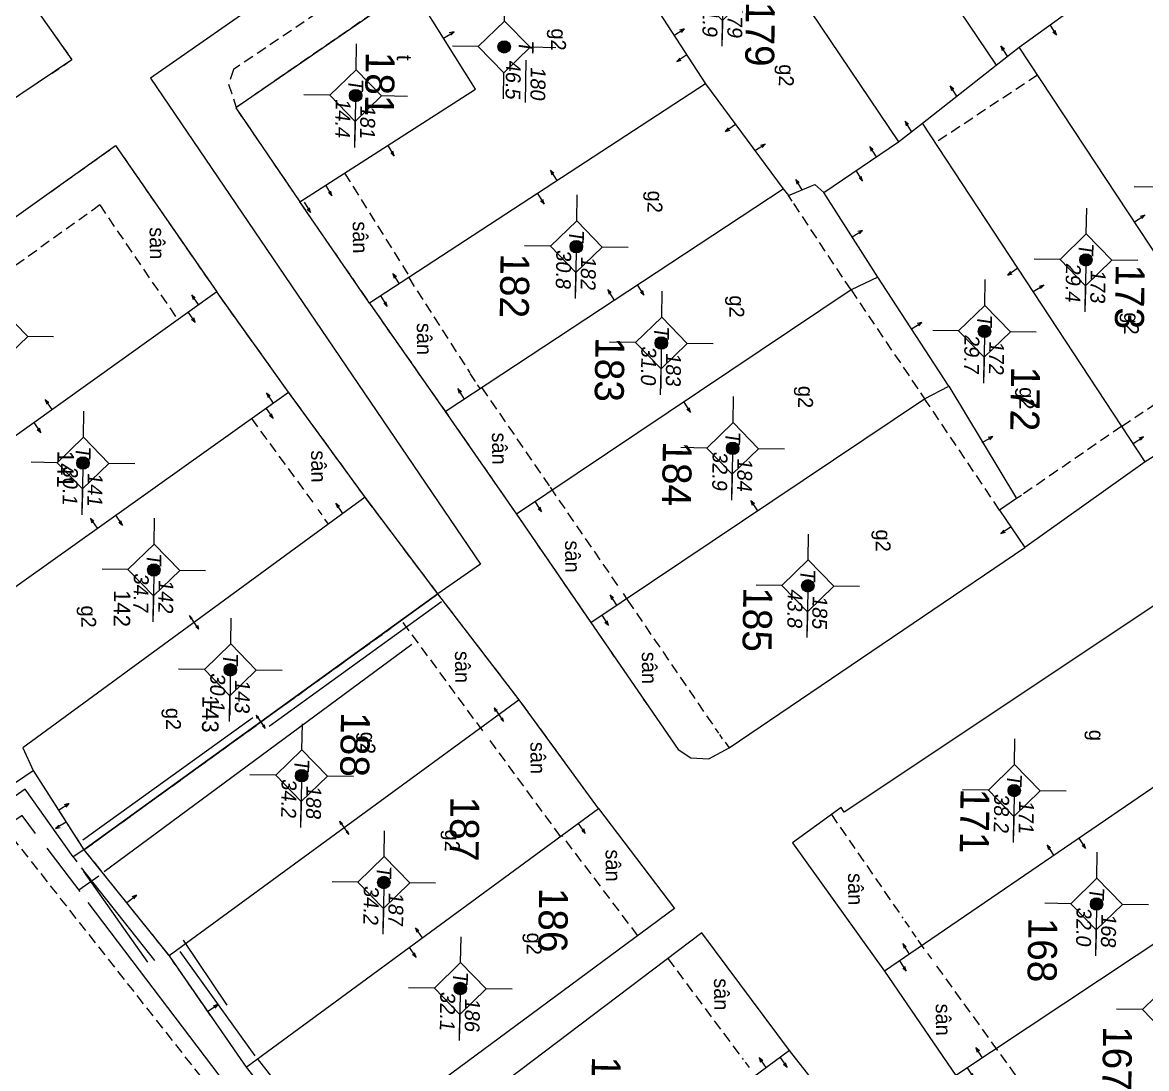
# Model space of a CAD drawing. Extents: x 601689 to 602595, y 1189742 to 1190763.
# Drawn here: x 601947.87 to 601975, y 1190563.1 to 1190588.34 of the extents above; entities that cross this region are included whole.
import ezdxf
from ezdxf.enums import TextEntityAlignment as Align

# ---------------------------------------------------------------- set-up
doc = ezdxf.new("R2010")
doc.units = 0
doc.header["$MEASUREMENT"] = 0
doc.linetypes.add('HIDDEN', pattern=[0.375, 0.25, -0.125])
for name, color, linetype in [('10', 250, 'Continuous'), ('11', 7, 'Continuous'), ('13', 7, 'Continuous'), ('14', 7, 'Continuous'), ('15', 7, 'Continuous'), ('16', 7, 'Continuous'), ('22', 7, 'Continuous'), ('53', 7, 'Continuous'), ('57', 7, 'Continuous')]:
    doc.layers.add(name, color=color, linetype=linetype)
doc.layers.get('0').off()
doc.styles.add('TXT', font='vnshx.shx')

# ---------------------------------------------------------------- blocks, each defined once
blk = doc.blocks.new('NH3R')
at = {"layer": '16', "color": 7, "linetype": 'Continuous', "lineweight": 0}
for p, q in [((0, 0), (0.297, -0.005)), ((0.297, -0.005), (0.186, 0.031)), ((0.297, -0.005), (0.189, -0.033))]:
    blk.add_line(p, q, dxfattribs=at)
blk = doc.blocks.new('NH3')
at = {"layer": '16', "color": 7, "linetype": 'Continuous', "lineweight": 0}
for p, q in [((-0.199, -0.002), (-0.113, 0.021)), ((0.197, -0.012), (0.107, 0.015)), ((-0.199, -0.002), (0.197, -0.012)), ((-0.199, -0.002), (-0.116, -0.035)), ((0.197, -0.012), (0.104, -0.027))]:
    blk.add_line(p, q, dxfattribs=at)
blk = doc.blocks.new('*M2592259225922592')
at = {"layer": '13', "color": 3, "linetype": 'Continuous', "lineweight": 0}
blk.add_line((602275.487, 1189634.454), (602276.507, 1189634.454), dxfattribs=at)
at = {"layer": '13', "color": 3, "linetype": 'Continuous', "lineweight": 0, "style": 'TXT', "oblique": 7.6055}
for s, p in [('168', (602275.637, 1189634.754)), ('32.0', (602275.487, 1189634.154))]:
    blk.add_text(s, height=0.36, dxfattribs=at).set_placement(p, align=Align.MIDDLE_LEFT)
blk.add_text('T', height=0.36, dxfattribs=at).set_placement((602275.29, 1189634.454), align=Align.MIDDLE_RIGHT)
blk = doc.blocks.new('*M2593259325932593')
at = {"layer": '13', "color": 3, "linetype": 'Continuous', "lineweight": 0}
blk.add_line((602259.952, 1189633.971), (602260.972, 1189633.971), dxfattribs=at)
at = {"layer": '13', "color": 3, "linetype": 'Continuous', "lineweight": 0, "style": 'TXT', "oblique": 7.6055}
for s, p in [('173', (602260.102, 1189634.271)), ('29.4', (602259.952, 1189633.671))]:
    blk.add_text(s, height=0.36, dxfattribs=at).set_placement(p, align=Align.MIDDLE_LEFT)
blk.add_text('T', height=0.36, dxfattribs=at).set_placement((602259.755, 1189633.971), align=Align.MIDDLE_RIGHT)
blk = doc.blocks.new('*M2596259625962596')
at = {"layer": '13', "color": 3, "linetype": 'Continuous', "lineweight": 0}
blk.add_line((602272.778, 1189632.427), (602273.798, 1189632.427), dxfattribs=at)
at = {"layer": '13', "color": 3, "linetype": 'Continuous', "lineweight": 0, "style": 'TXT', "oblique": 7.6055}
for s, p in [('171', (602272.928, 1189632.727)), ('38.2', (602272.778, 1189632.127))]:
    blk.add_text(s, height=0.36, dxfattribs=at).set_placement(p, align=Align.MIDDLE_LEFT)
blk.add_text('T', height=0.36, dxfattribs=at).set_placement((602272.581, 1189632.427), align=Align.MIDDLE_RIGHT)
blk = doc.blocks.new('*M2598259825982598')
at = {"layer": '13', "color": 3, "linetype": 'Continuous', "lineweight": 0}
blk.add_line((602261.711, 1189631.548), (602262.731, 1189631.548), dxfattribs=at)
at = {"layer": '13', "color": 3, "linetype": 'Continuous', "lineweight": 0, "style": 'TXT', "oblique": 7.6055}
for s, p in [('172', (602261.861, 1189631.848)), ('29.7', (602261.711, 1189631.248))]:
    blk.add_text(s, height=0.36, dxfattribs=at).set_placement(p, align=Align.MIDDLE_LEFT)
blk.add_text('T', height=0.36, dxfattribs=at).set_placement((602261.514, 1189631.548), align=Align.MIDDLE_RIGHT)
blk = doc.blocks.new('*M2602260226022602')
at = {"layer": '13', "color": 3, "linetype": 'Continuous', "lineweight": 0}
blk.add_line((602267.912, 1189627.373), (602268.932, 1189627.373), dxfattribs=at)
at = {"layer": '13', "color": 3, "linetype": 'Continuous', "lineweight": 0, "style": 'TXT', "oblique": 7.6055}
for s, p in [('185', (602268.062, 1189627.673)), ('43.8', (602267.912, 1189627.073))]:
    blk.add_text(s, height=0.36, dxfattribs=at).set_placement(p, align=Align.MIDDLE_LEFT)
blk.add_text('T', height=0.36, dxfattribs=at).set_placement((602267.715, 1189627.373), align=Align.MIDDLE_RIGHT)
blk = doc.blocks.new('*M2604260426042604')
at = {"layer": '13', "color": 3, "linetype": 'Continuous', "lineweight": 0}
blk.add_line((602264.622, 1189625.511), (602265.642, 1189625.511), dxfattribs=at)
at = {"layer": '13', "color": 3, "linetype": 'Continuous', "lineweight": 0, "style": 'TXT', "oblique": 7.6055}
for s, p in [('184', (602264.772, 1189625.811)), ('32.9', (602264.622, 1189625.211))]:
    blk.add_text(s, height=0.36, dxfattribs=at).set_placement(p, align=Align.MIDDLE_LEFT)
blk.add_text('T', height=0.36, dxfattribs=at).set_placement((602264.425, 1189625.511), align=Align.MIDDLE_RIGHT)
blk = doc.blocks.new('*M2605260526052605')
at = {"layer": '13', "color": 3, "linetype": 'Continuous', "lineweight": 0}
blk.add_line((602253.677, 1189625.117), (602254.697, 1189625.117), dxfattribs=at)
at = {"layer": '13', "color": 3, "linetype": 'Continuous', "lineweight": 0, "style": 'TXT', "oblique": 7.6055}
for s, p in [('179', (602253.827, 1189625.417)), ('31.9', (602253.677, 1189624.817))]:
    blk.add_text(s, height=0.36, dxfattribs=at).set_placement(p, align=Align.MIDDLE_LEFT)
blk.add_text('T', height=0.36, dxfattribs=at).set_placement((602253.48, 1189625.117), align=Align.MIDDLE_RIGHT)
blk = doc.blocks.new('*M2606260626062606')
at = {"layer": '13', "color": 3, "linetype": 'Continuous', "lineweight": 0}
blk.add_line((602262.106, 1189623.754), (602263.126, 1189623.754), dxfattribs=at)
at = {"layer": '13', "color": 3, "linetype": 'Continuous', "lineweight": 0, "style": 'TXT', "oblique": 7.6055}
for s, p in [('183', (602262.256, 1189624.054)), ('31.0', (602262.106, 1189623.454))]:
    blk.add_text(s, height=0.36, dxfattribs=at).set_placement(p, align=Align.MIDDLE_LEFT)
blk.add_text('T', height=0.36, dxfattribs=at).set_placement((602261.909, 1189623.754), align=Align.MIDDLE_RIGHT)
blk = doc.blocks.new('*M2608260826082608')
at = {"layer": '13', "color": 3, "linetype": 'Continuous', "lineweight": 0}
blk.add_line((602259.811, 1189621.667), (602260.831, 1189621.667), dxfattribs=at)
at = {"layer": '13', "color": 3, "linetype": 'Continuous', "lineweight": 0, "style": 'TXT', "oblique": 7.6055}
for s, p in [('182', (602259.961, 1189621.967)), ('30.8', (602259.811, 1189621.367))]:
    blk.add_text(s, height=0.36, dxfattribs=at).set_placement(p, align=Align.MIDDLE_LEFT)
blk.add_text('T', height=0.36, dxfattribs=at).set_placement((602259.614, 1189621.667), align=Align.MIDDLE_RIGHT)
blk = doc.blocks.new('*M2610261026102610')
at = {"layer": '13', "color": 3, "linetype": 'Continuous', "lineweight": 0}
blk.add_line((602255.019, 1189619.855), (602256.039, 1189619.855), dxfattribs=at)
at = {"layer": '13', "color": 3, "linetype": 'Continuous', "lineweight": 0, "style": 'TXT', "oblique": 7.6055}
for s, p in [('180', (602255.169, 1189620.155)), ('46.5', (602255.019, 1189619.555))]:
    blk.add_text(s, height=0.36, dxfattribs=at).set_placement(p, align=Align.MIDDLE_LEFT)
blk.add_text('T', height=0.36, dxfattribs=at).set_placement((602254.822, 1189619.855), align=Align.MIDDLE_RIGHT)
blk = doc.blocks.new('*M2611261126112611')
at = {"layer": '13', "color": 3, "linetype": 'Continuous', "lineweight": 0}
blk.add_line((602277.747, 1189619.127), (602278.767, 1189619.127), dxfattribs=at)
at = {"layer": '13', "color": 3, "linetype": 'Continuous', "lineweight": 0, "style": 'TXT', "oblique": 7.6055}
for s, p in [('186', (602277.897, 1189619.427)), ('32.1', (602277.747, 1189618.827))]:
    blk.add_text(s, height=0.36, dxfattribs=at).set_placement(p, align=Align.MIDDLE_LEFT)
blk.add_text('T', height=0.36, dxfattribs=at).set_placement((602277.55, 1189619.127), align=Align.MIDDLE_RIGHT)
blk = doc.blocks.new('*M2612261226122612')
at = {"layer": '13', "color": 3, "linetype": 'Continuous', "lineweight": 0}
blk.add_line((602275.217, 1189617.245), (602276.237, 1189617.245), dxfattribs=at)
at = {"layer": '13', "color": 3, "linetype": 'Continuous', "lineweight": 0, "style": 'TXT', "oblique": 7.6055}
for s, p in [('187', (602275.367, 1189617.545)), ('34.2', (602275.217, 1189616.945))]:
    blk.add_text(s, height=0.36, dxfattribs=at).set_placement(p, align=Align.MIDDLE_LEFT)
blk.add_text('T', height=0.36, dxfattribs=at).set_placement((602275.02, 1189617.245), align=Align.MIDDLE_RIGHT)
blk = doc.blocks.new('*M2613261326132613')
at = {"layer": '13', "color": 3, "linetype": 'Continuous', "lineweight": 0}
blk.add_line((602256.244, 1189616.289), (602257.264, 1189616.289), dxfattribs=at)
at = {"layer": '13', "color": 3, "linetype": 'Continuous', "lineweight": 0, "style": 'TXT', "oblique": 7.6055}
for s, p in [('181', (602256.394, 1189616.589)), ('14.4', (602256.244, 1189615.989))]:
    blk.add_text(s, height=0.36, dxfattribs=at).set_placement(p, align=Align.MIDDLE_LEFT)
blk.add_text('T', height=0.36, dxfattribs=at).set_placement((602256.047, 1189616.289), align=Align.MIDDLE_RIGHT)
blk = doc.blocks.new('*M2614261426142614')
at = {"layer": '13', "color": 3, "linetype": 'Continuous', "lineweight": 0}
blk.add_line((602272.669, 1189615.223), (602273.689, 1189615.223), dxfattribs=at)
at = {"layer": '13', "color": 3, "linetype": 'Continuous', "lineweight": 0, "style": 'TXT', "oblique": 7.6055}
for s, p in [('188', (602272.819, 1189615.523)), ('34.2', (602272.669, 1189614.923))]:
    blk.add_text(s, height=0.36, dxfattribs=at).set_placement(p, align=Align.MIDDLE_LEFT)
blk.add_text('T', height=0.36, dxfattribs=at).set_placement((602272.472, 1189615.223), align=Align.MIDDLE_RIGHT)
blk = doc.blocks.new('CENTRD')
at = {"layer": '11', "linetype": 'Continuous', "lineweight": 0}
h = blk.add_hatch(color=2, dxfattribs=at)
edge = h.paths.add_edge_path()
edge.add_arc((0, 0), 0.15, 0, 360)
at = {"layer": '11', "color": 2, "linetype": 'Continuous', "lineweight": 0}
for p, q in [((0, 1.25), (0, 0.625)), ((0, 0.625), (-0.625, 0)), ((0.625, 0), (0, 0.625)), ((-0.625, 0), (-1.25, 0)), ((-0.625, 0), (0, -0.625)), ((0, -0.625), (0.625, 0)), ((1.25, 0), (0.625, 0)), ((0, -0.625), (0, -1.25))]:
    blk.add_line(p, q, dxfattribs=at)
blk.add_circle((0, 0), 0.15, dxfattribs=at)
blk = doc.blocks.new('B')
at = {"color": 7, "linetype": 'Continuous', "lineweight": 0}
for p, q in [((0.8, 2.62), (0.801, 5.6)), ((0.62, 2.441), (0.96, 2.78)), ((0.62, -0.969), (0.96, -0.63)), ((0.8, -4.05), (0.8, -0.81))]:
    blk.add_line(p, q, dxfattribs=at)
for points in [[(0.801, 5.6), (0.53, 5.331), (0.8, 10.21), (1.04, 4.83), (0.801, 5.6)], [(0.8, -4.05), (0.531, -4.309), (0.53, -9.429)], [(0.8, -4.05), (1.04, -4.569), (1.04, -10.289)], [(0.53, -7.289), (0.8, -6.95), (1.04, -8.139)]]:
    blk.add_lwpolyline(points, dxfattribs=at)
for points in [[(0.801, 5.6), (0.8, 10.21), (1.04, 4.83)], [(0.8, -4.05), (0.8, -6.95), (1.04, -4.569), (1.04, -8.139)]]:
    blk.add_solid(points, dxfattribs=at)
at = {"color": 7, "linetype": 'Continuous', "lineweight": 0, "style": 'TXT'}
blk.add_text('B', height=1.815, rotation=360, dxfattribs=at).set_placement((0, 0))
blk = doc.blocks.new('*M2760276027602760')
at = {"layer": '13', "color": 3, "linetype": 'Continuous', "lineweight": 0}
blk.add_line((602270.141, 1189613.466), (602271.161, 1189613.466), dxfattribs=at)
at = {"layer": '13', "color": 3, "linetype": 'Continuous', "lineweight": 0, "style": 'TXT', "oblique": 7.6055}
for s, p in [('143', (602270.291, 1189613.766)), ('30.1', (602270.141, 1189613.166))]:
    blk.add_text(s, height=0.36, dxfattribs=at).set_placement(p, align=Align.MIDDLE_LEFT)
blk.add_text('T', height=0.36, dxfattribs=at).set_placement((602269.944, 1189613.466), align=Align.MIDDLE_RIGHT)
blk = doc.blocks.new('*M2769276927692769')
at = {"layer": '13', "color": 3, "linetype": 'Continuous', "lineweight": 0}
blk.add_line((602267.758, 1189611.584), (602268.778, 1189611.584), dxfattribs=at)
at = {"layer": '13', "color": 3, "linetype": 'Continuous', "lineweight": 0, "style": 'TXT', "oblique": 7.6055}
for s, p in [('142', (602267.908, 1189611.884)), ('34.7', (602267.758, 1189611.284))]:
    blk.add_text(s, height=0.36, dxfattribs=at).set_placement(p, align=Align.MIDDLE_LEFT)
blk.add_text('T', height=0.36, dxfattribs=at).set_placement((602267.561, 1189611.584), align=Align.MIDDLE_RIGHT)
blk = doc.blocks.new('*M2776277627762776')
at = {"layer": '13', "color": 3, "linetype": 'Continuous', "lineweight": 0}
blk.add_line((602265.204, 1189609.837), (602266.224, 1189609.837), dxfattribs=at)
at = {"layer": '13', "color": 3, "linetype": 'Continuous', "lineweight": 0, "style": 'TXT', "oblique": 7.6055}
for s, p in [('141', (602265.354, 1189610.137)), ('30.1', (602265.204, 1189609.537))]:
    blk.add_text(s, height=0.36, dxfattribs=at).set_placement(p, align=Align.MIDDLE_LEFT)
blk.add_text('T', height=0.36, dxfattribs=at).set_placement((602265.007, 1189609.837), align=Align.MIDDLE_RIGHT)

msp = doc.modelspace()

# ---------------------------------------------------------------- linework, layer by layer
at = {"layer": '10', "color": 7, "linetype": 'Continuous', "lineweight": 0}
for p, q in [((601965.573, 1190595.919), (601971.376, 1190587.309)), ((601963.091, 1190594.243), (601969.021, 1190585.461)), ((601971.932, 1190587.741), (601973.911, 1190589.174)), ((601971.376, 1190587.309), (601971.932, 1190587.741)), ((601977.486, 1190579.324), (601971.932, 1190587.741)), ((601969.596, 1190585.913), (601971.376, 1190587.309)), ((601964.359, 1190586.855), (601956.247, 1190581.566)), ((601964.359, 1190586.855), (601966.235, 1190584.329)), ((601969.021, 1190585.461), (601969.596, 1190585.913)), ((601974.975, 1190577.739), (601969.596, 1190585.913)), ((601967.214, 1190584.236), (601969.021, 1190585.461)), ((601958.071, 1190578.95), (601966.235, 1190584.329)), ((601968.515, 1190582.198), (601967.214, 1190584.236)), ((601956.247, 1190581.566), (601954.57, 1190584.009)), ((601970.229, 1190579.564), (601968.515, 1190582.198)), ((601952.56, 1190581.837), (601944.622, 1190576.165)), ((601954.296, 1190579.422), (601952.56, 1190581.837)), ((601956.247, 1190581.566), (601958.071, 1190578.95)), ((601945.945, 1190573.477), (601954.296, 1190579.422)), ((601956.142, 1190576.887), (601954.296, 1190579.422)), ((601977.486, 1190579.324), (601974.975, 1190577.739)), ((601958.071, 1190578.95), (601959.797, 1190576.477)), ((601974.975, 1190577.739), (601972.066, 1190575.669)), ((601959.797, 1190576.477), (601961.591, 1190573.863)), ((601959.865, 1190571.996), (601951.411, 1190565.822)), ((601961.779, 1190569.379), (601959.865, 1190571.996)), ((601977.166, 1190571.248), (601968.676, 1190565.455)), ((601947.294, 1190569.728), (601948.131, 1190570.297)), ((601953.274, 1190563.135), (601961.779, 1190569.379)), ((601978.92, 1190568.594), (601970.402, 1190562.931)), ((601951.411, 1190565.822), (601953.274, 1190563.135)), ((601968.676, 1190565.455), (601970.402, 1190562.931)), ((601966.39, 1190563.536), (601957.762, 1190557.223)), ((601968.188, 1190561.242), (601966.39, 1190563.536)), ((601953.274, 1190563.135), (601955.17, 1190560.72))]:
    msp.add_line(p, q, dxfattribs=at)
for points in [[(601960.537, 1190592.498), (601962.841, 1190589.206), (601964.359, 1190586.855)], [(601946.525, 1190591.04), (601949.066, 1190587.435), (601943.666, 1190583.809), (601943.607, 1190583.89), (601940.761, 1190581.948), (601938.377, 1190585.301)], [(601957.261, 1190589.202), (601953.021, 1190586.28), (601954.57, 1190584.009)], [(601954.57, 1190584.009), (601958.807, 1190586.731), (601957.261, 1190589.202)], [(601942.239, 1190579.598), (601942.19, 1190579.659), (601946.29, 1190582.643), (601950.118, 1190585.37), (601952.56, 1190581.837)], [(601966.235, 1190584.329), (601966.363, 1190584.167), (601966.996, 1190584.428), (601967.214, 1190584.236)], [(601968.515, 1190582.198), (601967.872, 1190581.886), (601959.797, 1190576.477)], [(601961.591, 1190573.863), (601969.646, 1190579.262), (601970.229, 1190579.564)], [(601970.229, 1190579.564), (601971.863, 1190576.852), (601971.459, 1190576.577), (601972.066, 1190575.669)], [(601956.142, 1190576.887), (601947.879, 1190570.84), (601948.131, 1190570.297)], [(601948.131, 1190570.297), (601949.356, 1190568.38), (601957.9, 1190574.553), (601956.142, 1190576.887)], [(601961.591, 1190573.863), (601963.699, 1190570.803), (601964.006, 1190570.599), (601964.436, 1190570.573), (601964.93, 1190570.836), (601972.066, 1190575.669)], [(601959.865, 1190571.996), (601957.9, 1190574.553), (601949.356, 1190568.38), (601951.411, 1190565.822)], [(601975.177, 1190574.265), (601967.709, 1190569.288), (601967.63, 1190569.399), (601966.459, 1190568.545), (601968.676, 1190565.455)], [(601922.582, 1190550.746), (601938.308, 1190563.531), (601942.346, 1190566.235), (601944.94, 1190568.02), (601947.294, 1190569.728), (601948.131, 1190570.297), (601949.356, 1190568.38), (601951.411, 1190565.822), (601953.274, 1190563.135), (601955.17, 1190560.72)], [(601961.779, 1190569.379), (601963.607, 1190566.965), (601957.282, 1190562.281)], [(601966.39, 1190563.536), (601964.268, 1190566.375), (601957.852, 1190561.523), (601957.282, 1190562.281)]]:
    msp.add_lwpolyline(points, dxfattribs=at)
at = {"layer": '14', "color": 6, "linetype": 'HIDDEN', "lineweight": 0}
for p, q in [((601972.372, 1190587.066), (601969.91, 1190585.439)), ((601955.649, 1190584.704), (601957.215, 1190582.203)), ((601966.451, 1190584.026), (601966.363, 1190584.167)), ((601949.738, 1190583.936), (601942.719, 1190578.891)), ((601949.738, 1190583.936), (601951.62, 1190581.169)), ((601967.872, 1190581.886), (601966.451, 1190584.026)), ((601957.195, 1190582.183), (601958.674, 1190579.883)), ((601967.872, 1190581.886), (601969.646, 1190579.262)), ((601974.407, 1190578.597), (601976.829, 1190580.214)), ((601958.673, 1190579.873), (601958.801, 1190579.681)), ((601958.849, 1190579.6), (601958.918, 1190579.499)), ((601958.958, 1190579.528), (601960.596, 1190577.146)), ((601971.459, 1190576.577), (601969.646, 1190579.262)), ((601953.398, 1190578.785), (601954.94, 1190576.684)), ((601974.407, 1190578.597), (601971.983, 1190576.93)), ((601960.606, 1190577.126), (601962.292, 1190574.673)), ((601971.983, 1190576.93), (601971.863, 1190576.852)), ((601954.998, 1190576.593), (601955.097, 1190576.461)), ((601955.165, 1190576.36), (601955.253, 1190576.239)), ((601962.371, 1190574.561), (601962.478, 1190574.4)), ((601962.478, 1190574.4), (601964.675, 1190571.19)), ((601958.985, 1190571.248), (601957.022, 1190573.915)), ((601964.695, 1190571.159), (601964.763, 1190571.058)), ((601960.86, 1190568.702), (601959.103, 1190571.096)), ((601964.832, 1190570.977), (601964.93, 1190570.836)), ((601967.398, 1190569.232), (601969.124, 1190566.729)), ((601962.728, 1190566.306), (601960.891, 1190568.731)), ((601969.173, 1190566.658), (601969.271, 1190566.516)), ((601969.339, 1190566.405), (601969.437, 1190566.274)), ((601969.633, 1190565.991), (601969.486, 1190566.203)), ((601963.45, 1190565.757), (601965.267, 1190563.321)), ((601969.821, 1190565.749), (601969.722, 1190565.881)), ((601971.41, 1190563.547), (601969.899, 1190565.638)), ((601973.167, 1190561.113), (601971.41, 1190563.547)), ((601965.316, 1190563.26), (601965.414, 1190563.129))]:
    msp.add_line(p, q, dxfattribs=at)
msp.add_lwpolyline([(601957.066, 1190556.714), (601947.462, 1190568.895), (601904.915, 1190535.648)], dxfattribs=at)
at = {"layer": '22', "color": 7, "linetype": 'HIDDEN', "lineweight": 0}
for p, q in [((601957.261, 1190589.202), (601953.021, 1190586.28)), ((601953.021, 1190586.28), (601954.57, 1190584.009)), ((601956.198, 1190581.647), (601954.57, 1190584.009)), ((601954.296, 1190579.422), (601952.56, 1190581.837)), ((601956.142, 1190576.887), (601954.296, 1190579.422)), ((601957.9, 1190574.553), (601956.142, 1190576.887)), ((601959.865, 1190571.996), (601957.9, 1190574.553)), ((601959.865, 1190571.996), (601957.9, 1190574.553)), ((601949.356, 1190568.38), (601956.911, 1190573.837)), ((601960.974, 1190570.48), (601959.865, 1190571.996)), ((601948.356, 1190569.943), (601949.356, 1190568.38))]:
    msp.add_line(p, q, dxfattribs=at)
for points in [[(601956.85, 1190589.828), (601952.963, 1190587.201), (601952.849, 1190586.853), (601953.031, 1190586.29)], [(601956.85, 1190589.828), (601952.963, 1190587.201), (601952.849, 1190586.853), (601953.031, 1190586.29)], [(601948.606, 1190588.091), (601949.066, 1190587.435), (601948.592, 1190587.111)], [(601948.553, 1190584.252), (601950.118, 1190585.37), (601952.56, 1190581.837)], [(601956.247, 1190581.566), (601958.081, 1190578.95), (601959.797, 1190576.477), (601961.591, 1190573.863), (601962.944, 1190571.894)], [(601949.356, 1190568.38), (601951.411, 1190565.822), (601952.42, 1190564.358)]]:
    msp.add_lwpolyline(points, dxfattribs=at)
at = {"layer": '57', "color": 172, "linetype": 'Continuous', "lineweight": 0}
for p, q in [((601957.987, 1190574.362), (601953.826, 1190571.358)), ((601957.987, 1190574.362), (601953.826, 1190571.358)), ((601949.848, 1190567.853), (601957.273, 1190573.341)), ((601953.429, 1190571.564), (601949.328, 1190568.61)), ((601953.429, 1190571.564), (601949.328, 1190568.61)), ((601949.261, 1190567.371), (601948.466, 1190568.422)), ((601949.093, 1190568.214), (601949.181, 1190568.092)), ((601949.289, 1190567.941), (601951.059, 1190565.707)), ((601949.231, 1190567.411), (601949.717, 1190567.754)), ((601949.348, 1190567.86), (601950.888, 1190565.668)), ((601951.755, 1190566.197), (601952.804, 1190564.632)), ((601951.671, 1190565.928), (601953.477, 1190563.413))]:
    msp.add_line(p, q, dxfattribs=at)
for points in [[(601974.224, 1190603.19), (601950.96, 1190586.998), (601958.931, 1190575.268), (601957.9, 1190574.553)], [(601973.548, 1190602.72), (601950.96, 1190586.998), (601958.931, 1190575.268), (601957.9, 1190574.553)], [(601949.356, 1190568.38), (601949.093, 1190568.214), (601947.936, 1190569.84), (601944.976, 1190567.78)], [(601949.356, 1190568.38), (601949.093, 1190568.214), (601948.347, 1190569.263)], [(601948.19, 1190568.776), (601947.866, 1190569.21), (601943.324, 1190566.112)], [(601970.643, 1190540.407), (601964.36, 1190547.483), (601949.458, 1190567.108)], [(601953.536, 1190563.343), (601955.433, 1190560.926)]]:
    msp.add_lwpolyline(points, dxfattribs=at)

# ---------------------------------------------------------------- block references
at = {"color": 7, "linetype": 'Continuous', "lineweight": 0, "rotation": 269.214199256255}
msp.add_blockref('B', (601976.746, 1190578.575), dxfattribs=at)
at = {"layer": '11', "color": 2, "linetype": 'Continuous', "lineweight": 0, "rotation": 269.1680420500809}
for p in [(601964.779, 1190589.014), (601959.498, 1190587.749), (601955.914, 1190586.575), (601975.955, 1190584.355), (601961.24, 1190582.931), (601973.541, 1190582.611), (601947.375, 1190580.775), (601971.092, 1190580.887), (601963.294, 1190580.606), (601965.014, 1190578.064), (601949.333, 1190577.71), (601951.043, 1190575.131), (601966.828, 1190574.748), (601952.89, 1190572.721), (601954.61, 1190570.168), (601971.811, 1190569.809), (601956.595, 1190567.591), (601973.798, 1190567.071), (601958.44, 1190565.033), (601975.528, 1190564.516)]:
    msp.add_blockref('CENTRD', p, dxfattribs=at)
at = {"layer": '13', "color": 3, "linetype": 'Continuous', "lineweight": 0, "rotation": 269.1680420500809}
for name, p in [('*M2605260526052605', (-578790.27, 1810052.359)), ('*M2610261026102610', (-578789.742, 1810052.115)), ('*M2613261326132613', (-578790.27, 1810052.359)), ('*M2608260826082608', (-578790.27, 1810052.359)), ('*M2593259325932593', (-578790.27, 1810052.359)), ('*M2598259825982598', (-578790.27, 1810052.359)), ('*M2606260626062606', (-578790.27, 1810052.359)), ('*M2604260426042604', (-578790.27, 1810052.359)), ('*M2776277627762776', (-578790.27, 1810052.359)), ('*M2769276927692769', (-578790.27, 1810052.359)), ('*M2602260226022602', (-578790.27, 1810052.359)), ('*M2760276027602760', (-578790.27, 1810052.359)), ('*M2614261426142614', (-578790.27, 1810052.359)), ('*M2596259625962596', (-578790.27, 1810052.359)), ('*M2612261226122612', (-578790.27, 1810052.359)), ('*M2592259225922592', (-578790.27, 1810052.359)), ('*M2611261126112611', (-578790.27, 1810052.359))]:
    msp.add_blockref(name, p, dxfattribs=at)
at = {"layer": '16', "color": 7, "linetype": 'Continuous', "lineweight": 0}
for name, p, xscale, yscale, rotation in [('NH3R', (601972.669, 1190588.281), 0.9999979671119534, 0.9999979671119534, 303.1077811873148), ('NH3R', (601958.034, 1190587.962), 1.00000165876853, 1.00000165876853, 32.0385516538032), ('NH3R', (601963.595, 1190588.025), 0.9999988177812358, 0.9999988177812358, 32.84893377415997), ('NH3R', (601956.688, 1190585.37), 1.000001588804839, 1.000001588804839, 302.7229147445825), ('NH3R', (601965.547, 1190585.248), 0.9999988177812358, 0.9999988177812358, 32.84893377415997), ('NH3R', (601967.99, 1190584.765), 0.9999979671119534, 0.9999979671119534, 303.1077811873148), ('NH3R', (601955.185, 1190584.411), 0.9999979671119534, 0.9999979671119534, 303.1077811873148), ('NH3R', (601960.303, 1190584.21), 0.9999979671119534, 0.9999979671119534, 303.1077811873148), ('NH3R', (601954.67, 1190584.007), 0.9999979671119534, 0.9999979671119534, 303.1077811873148), ('NH3R', (601974.714, 1190583.533), 1.000001426336836, 1.000001426336836, 33.42598112973058), ('NH3R', (601967.899, 1190583.166), 0.9999988177812358, 0.9999988177812358, 32.84893377415997), ('NH3R', (601972.271, 1190581.846), 0.9999988177812358, 0.9999988177812358, 32.84893377415997), ('NH3R', (601952.126, 1190581.523), 0.9999986852911144, 0.9999986852911144, 125.539754994805), ('NH3R', (601956.518, 1190581.742), 0.9999979671119534, 0.9999979671119534, 303.1077811873148), ('NH3R', (601951.873, 1190581.346), 0.9999986852911144, 0.9999986852911144, 305.539754994805), ('NH3R', (601969.328, 1190580.946), 0.9999988177812358, 0.9999988177812358, 32.84893377415997), ('NH3R', (601948.591, 1190579.001), 0.9999986852911144, 0.9999986852911144, 125.539754994805), ('NH3R', (601948.146, 1190578.687), 0.9999986852911144, 0.9999986852911144, 305.539754994805), ('NH3R', (601974.681, 1190578.183), 1.000001426336836, 1.000001426336836, 33.42598112973058), ('NH3R', (601965.618, 1190576.557), 0.9999974512564676, 0.9999974512564676, 123.8367873713434), ('NH3R', (601962.217, 1190574.284), 0.9999974512564676, 0.9999974512564676, 123.8367873713434), ('NH3', (601952.01, 1190573.864), 1.000001150916379, 1.000001150916379, 126.1988763280327), ('NH3', (601959.38, 1190571.643), 0.9999985585798018, 0.9999985585798018, 306.13217530053), ('NH3', (601953.628, 1190571.471), 1.000002776701552, 1.000002776701552, 305.8466942501988), ('NH3', (601953.628, 1190571.471), 1.000002776701552, 1.000002776701552, 305.8466942501988), ('NH3R', (601948.738, 1190569.338), 1.000001970878305, 1.000001970878305, 32.56041360360311), ('NH3R', (601948.924, 1190569.046), 1.000001970878305, 1.000001970878305, 212.560413603603), ('NH3', (601955.643, 1190568.914), 0.9999985585798018, 0.9999985585798018, 306.13217530053), ('NH3R', (601952.342, 1190564.479), 1.00000126802131, 1.00000126802131, 34.74740451525407)]:
    msp.add_blockref(name, p, dxfattribs=dict(at, xscale=xscale, yscale=yscale, rotation=rotation))
for p, rotation in [((601971.649, 1190587.525), 123.4073337281211), ((601963.909, 1190587.561), 215.0064159818338), ((601970.426, 1190586.562), 123.4073337281211), ((601965.086, 1190585.875), 215.0064159818338), ((601969.334, 1190585.706), 123.4073337281211), ((601968.485, 1190585.099), 123.4073337281211), ((601960.777, 1190584.524), 123.4073337281211), ((601966.695, 1190584.303), 123.4073337281211), ((601956.973, 1190582.036), 123.4073337281211), ((601971.899, 1190582.411), 215.0064159818338), ((601962.713, 1190582.007), 303.8182089147604), ((601962.158, 1190581.645), 123.4073337281211), ((601953.934, 1190579.157), 125.4542674445739), ((601958.544, 1190579.254), 123.4073337281211), ((601953.752, 1190579.03), 305.4542674445739), ((601963.834, 1190579.182), 303.8182089147604), ((601971.04, 1190578.203), 31.04285075217515), ((601955.607, 1190576.495), 125.4542674445739), ((601960.241, 1190576.781), 303.8182089147604), ((601949.681, 1190576.136), 125.4542674445739), ((601950.116, 1190576.45), 305.4542674445739), ((601971.733, 1190576.174), 215.0064159818338), ((601961.853, 1190574.039), 303.8182089147604), ((601961.284, 1190569.017), 306.5218228032757), ((601972.764, 1190568.249), 123.5110113879231), ((601973.37, 1190568.66), 304.3175895573887), ((601950.388, 1190567.106), 38.77271278705997), ((601950.388, 1190567.106), 38.77233714006146), ((601957.527, 1190566.258), 126.2842012274098), ((601957.203, 1190566.022), 306.5218228032757), ((601969.282, 1190565.866), 123.5110113879231), ((601969.04, 1190565.7), 304.3175895573887), ((601971.047, 1190563.362), 123.5110113879231), ((601965.824, 1190563.124), 126.2842012274098), ((601966.158, 1190563.369), 306.1882041882484), ((601970.674, 1190563.117), 304.3175895573887)]:
    msp.add_blockref('NH3R', p, dxfattribs=dict(at, rotation=rotation))

# ---------------------------------------------------------------- texts
at = {"layer": '15', "color": 7, "linetype": 'Continuous', "lineweight": 0, "style": 'TXT'}
for s, rotation, p in [('g2', 269.2144, (601960.817, 1190588.194)), ('t', 269.2144, (601957.089, 1190587.555)), ('g2', 269.2144, (601966.315, 1190587.329)), ('g2', 269.2144, (601963.144, 1190584.281)), ('s%%169n', 270.5644, (601951.121, 1190583.4)), ('s%%169n', 270.5644, (601956.023, 1190583.543)), ('g2', 269.2144, (601965.119, 1190581.754)), ('g2', 269.2144, (601974.644, 1190581.344)), ('s%%169n', 270.5644, (601957.57, 1190581.092)), ('g2', 269.2144, (601966.78, 1190579.571)), ('g2', 269.2144, (601972.119, 1190579.539)), ('s%%169n', 270.5644, (601959.384, 1190578.447)), ('s%%169n', 270.5644, (601955.018, 1190578.017)), ('g2', 269.2144, (601968.652, 1190576.106)), ('s%%169n', 270.5644, (601961.148, 1190575.843)), ('g2', 270.5644, (601949.466, 1190574.273)), ('s%%169n', 270.5644, (601958.491, 1190573.179)), ('s%%169n', 270.5644, (601963.001, 1190573.157)), ('g2', 270.5644, (601951.512, 1190571.804)), ('g2', 269.2144, (601956.215, 1190571.226)), ('g', 269.2144, (601973.796, 1190571.274)), ('s%%169n', 270.5644, (601960.311, 1190570.984)), ('g2', 269.2144, (601958.253, 1190568.868)), ('s%%169n', 270.5644, (601962.126, 1190568.389)), ('s%%169n', 270.5644, (601967.978, 1190567.819)), ('g2', 269.2144, (601960.229, 1190566.381)), ('s%%169n', 270.5644, (601964.743, 1190565.282)), ('s%%169n', 270.5644, (601970.095, 1190564.67))]:
    msp.add_text(s, height=0.36, rotation=rotation, dxfattribs=at).set_placement(p, align=Align.MIDDLE_LEFT)
at = {"layer": '53', "color": 200, "linetype": 'Continuous', "lineweight": 0, "style": 'TXT'}
for s, height, p in [('179', 0.7, (601965.686, 1190588.837)), ('181', 0.7, (601956.51, 1190587.632)), ('182', 0.7, (601959.763, 1190582.767)), ('173', 0.7, (601974.61, 1190582.504)), ('183', 0.7, (601962.055, 1190580.746)), ('172', 0.7, (601972.086, 1190580.038)), ('141', 0.4, (601948.917, 1190578.006)), ('184', 0.7, (601963.681, 1190578.234)), ('142', 0.4, (601950.282, 1190574.647)), ('185', 0.7, (601965.623, 1190574.716)), ('143', 0.4, (601952.416, 1190572.098)), ('188', 0.7, (601955.911, 1190571.7)), ('171', 0.7, (601970.866, 1190569.855)), ('187', 0.7, (601958.553, 1190569.664)), ('186', 0.7, (601960.693, 1190567.464)), ('168', 0.7, (601972.504, 1190566.742)), ('167', 0.7, (601974.308, 1190564.127)), ('170', 0.7, (601961.968, 1190563.396))]:
    msp.add_text(s, height=height, rotation=269.2144, dxfattribs=at).set_placement(p, align=Align.MIDDLE_LEFT)

doc.saveas('drawing.dxf')
